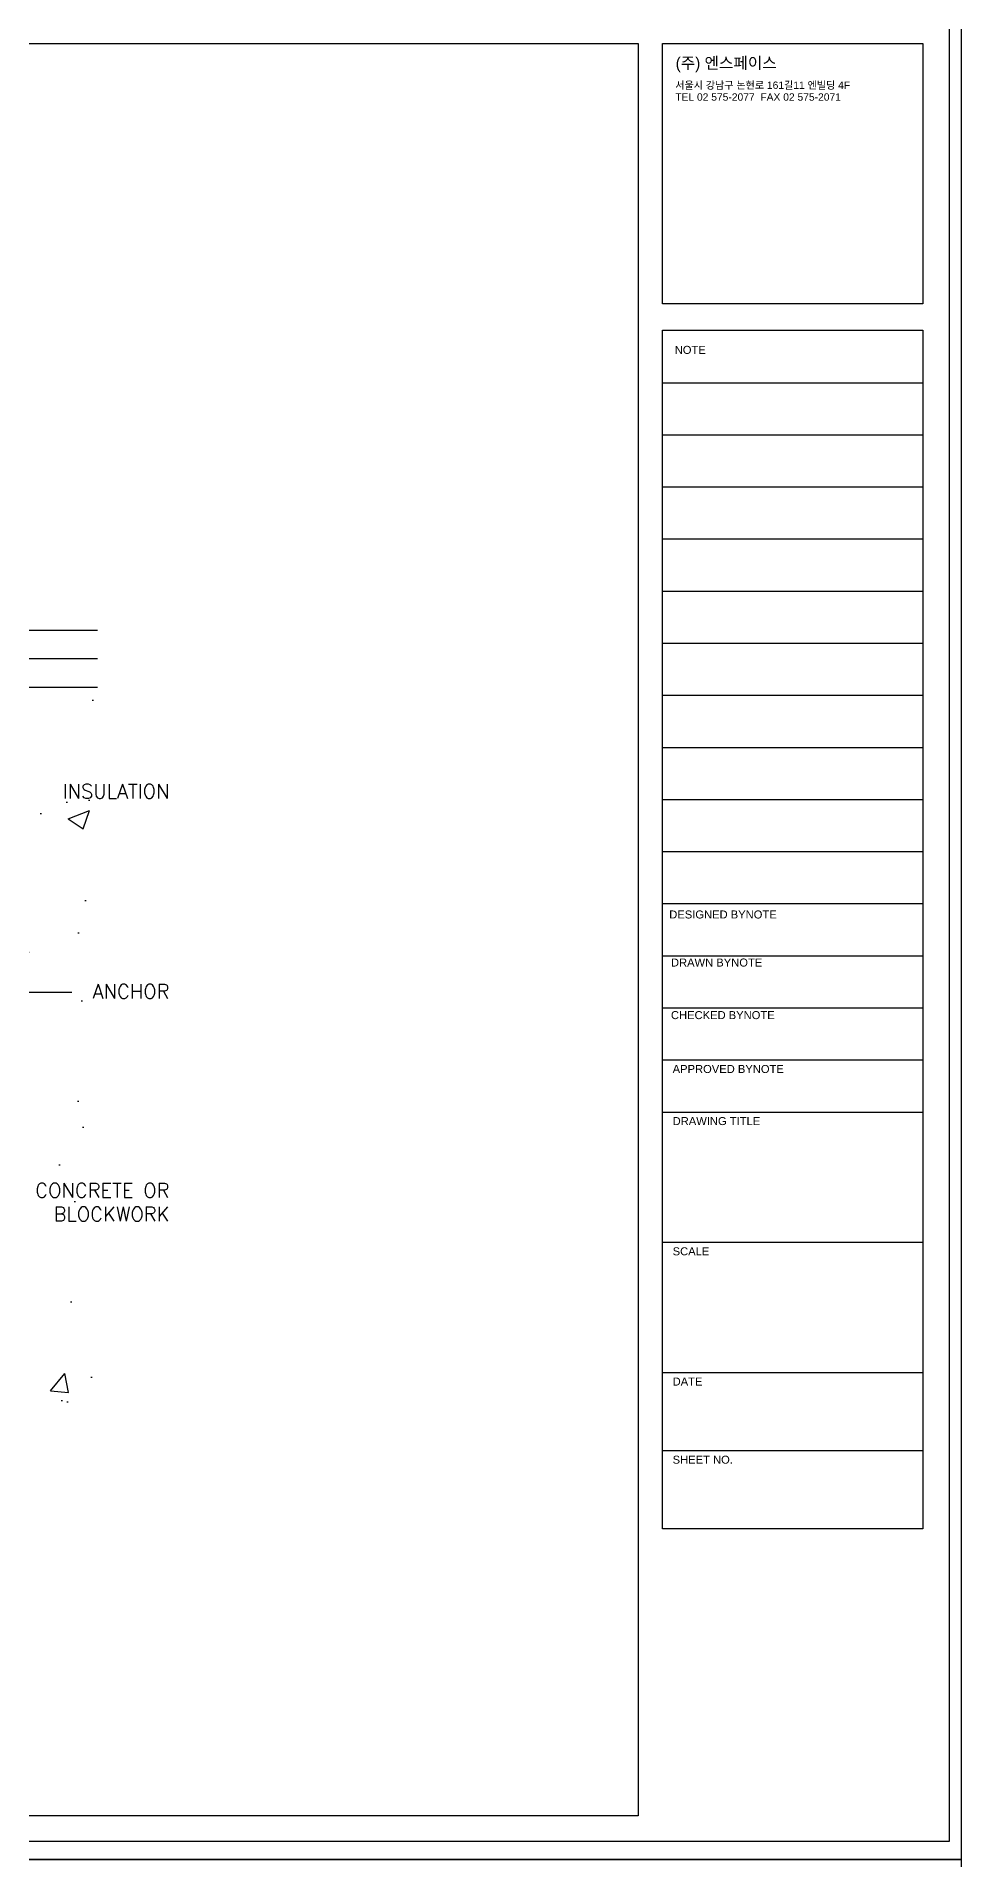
# Model space of a CAD drawing. Header units: millimetres. Extents: x 6755 to 21493, y 282 to 5565.
# Drawn here: x 8582 to 8972, y 1066 to 1835 of the extents above; entities that cross this region are included whole.
import ezdxf

# ---------------------------------------------------------------- set-up
doc = ezdxf.new("R2010")
doc.units = ezdxf.units.MM
doc.header["$MEASUREMENT"] = 0
for name, color, linetype, true_color in [('4', 4, 'Continuous', 0x00ffff), ('nt', 7, 'Continuous', 0x994c00), ('TE 07', 7, 'Continuous', 0x000000), ('TEXT', 2, 'Continuous', 0xffff00)]:
    doc.layers.add(name, color=color, linetype=linetype, true_color=true_color)
for name, color, linetype in [('APPLICATION', 3, 'Continuous'), ('Dims', 1, 'Continuous'), ('Structure', 6, 'Continuous')]:
    doc.layers.add(name, color=color, linetype=linetype)
doc.styles.add('Arial', font='arial.ttf')
doc.styles.add('style1', font='simplex.shx')
doc.dimstyles.new('Telling', dxfattribs={"dimscale": 2, "dimtxt": 3, "dimasz": 3, "dimexe": 1, "dimexo": 3, "dimgap": 1, "dimtad": 1, "dimdec": 1, "dimrnd": 1, "dimdsep": 46, "dimtxsty": 'Standard', "dimcen": 3, "dimclrd": 1, "dimclre": 1, "dimclrt": 2, "dimadec": 0, "dimazin": 0, "dimtfac": 1, "dimtdec": 1, "dimtofl": 0, "dimtmove": 0, "dimatfit": 0, "dimfxl": 1, "dimtolj": 1, "dimtzin": 0, "dimlwe": -1, "dimarcsym": 0})

# ---------------------------------------------------------------- blocks, each defined once
blk = doc.blocks.new('AL-TEMPLATE')
at = {"color": 9, "true_color": 0xc0c0c0}
for p, q in [((2716.82, 1392.97), (2800.02, 1392.97)), ((2716.82, 1376.33), (2800.02, 1376.33)), ((2716.82, 1359.69), (2800.02, 1359.69)), ((2716.82, 1343.05), (2800.02, 1343.05)), ((2716.82, 1326.41), (2800.02, 1326.41)), ((2716.82, 1309.77), (2800.02, 1309.77)), ((2716.82, 1293.13), (2800.02, 1293.13)), ((2716.82, 1276.49), (2800.02, 1276.49)), ((2716.82, 1259.85), (2800.02, 1259.85)), ((2716.82, 1243.21), (2800.02, 1243.21)), ((2716.82, 1209.93), (2800.02, 1209.93)), ((2716.82, 1193.29), (2800.02, 1193.29)), ((2716.82, 1176.65), (2800.02, 1176.65)), ((2716.82, 1118.41), (2800.02, 1118.41)), ((2716.82, 1076.81), (2800.02, 1076.81)), ((2716.82, 1051.85), (2800.02, 1051.85))]:
    blk.add_line(p, q, dxfattribs=at)
for points in [[(1976.34, 1509.45), (2808.34, 1509.45), (2808.34, 927.05), (1976.34, 927.05)], [(2716.82, 1501.32), (2800.02, 1501.32), (2800.02, 1418.12), (2716.82, 1418.12)], [(2716.82, 1409.8), (2800.02, 1409.8), (2800.02, 1026.89), (2716.82, 1026.89)]]:
    blk.add_lwpolyline(points, close=True, dxfattribs=at)
for points in [[(2716.82, 1226.57), (2800.02, 1226.57)], [(2716.82, 1160.01), (2800.02, 1160.01)]]:
    blk.add_lwpolyline(points, dxfattribs=at)
at = {"layer": 'nt', "color": 254, "linetype": 'Continuous', "true_color": 0xd6d6d6}
blk.add_lwpolyline([(1972.34, 1515.25), (1972.34, 921.25), (2812.34, 921.25), (2812.34, 1515.25)], close=True, dxfattribs=at)
at = {"layer": 'TE 07'}
blk.add_lwpolyline([(1984.07, 1501.32), (2709.08, 1501.32), (2709.08, 935.18), (1984.07, 935.18)], close=True, dxfattribs=at)
at = {"color": 150, "true_color": 0x007fff, "insert": (2721.06, 1496.93), "char_height": 3.6698, "width": 35.1369, "attachment_point": 1, "line_spacing_factor": 0.963855}
blk.add_mtext('\\fExpo M;(주) 엔스페이스', dxfattribs=at)
at = {"color": 7, "true_color": 0xffffff, "insert": (2720.94, 1489.17), "char_height": 2.3487, "width": 61.8214, "attachment_point": 1, "line_spacing_factor": 0.963855, "style": 'Arial'}
blk.add_mtext('\\fArial;서울시 강남구 논현로 161길11 엔빌딩 4F\\PTEL 02 575-2077  FAX 02 575-2071', dxfattribs=at)
at = {"color": 9, "true_color": 0xc0c0c0, "char_height": 2.5559, "attachment_point": 1, "line_spacing_factor": 0.963855}
for s, insert, width in [('\\fArial;NOTE', (2720.76, 1404.73), 11.9173), ('\\fArial;DESIGNED BYNOTE', (2719.01, 1224.39), 36.0906), ('\\fArial;DRAWN BYNOTE', (2719.56, 1209.04), 30.9788), ('\\fArial;CHECKED BYNOTE', (2719.56, 1192.25), 35.0282), ('\\fArial;APPROVED BYNOTE', (2720.1, 1175.04), 37.5533), ('\\fArial;DRAWING TITLE', (2720.1, 1158.4), 29.8086), ('\\fArial;SCALE', (2720.1, 1116.8), 13.8111), ('\\fArial;DATE', (2720.1, 1075.2), 11.517), ('\\fArial;SHEET NO.', (2720.1, 1050.24), 21.1247)]:
    blk.add_mtext(s, dxfattribs=dict(at, insert=insert, width=width))

msp = doc.modelspace()

# ---------------------------------------------------------------- hatches: boundary and pattern name
at = {"layer": 'Structure'}
h = msp.add_hatch(dxfattribs=at)
h.set_pattern_fill('AR-CONC', color=256, scale=0.5, style=0)
h.set_pattern_definition([(50, (10300.95, -1705.59), (91.0923, -7.9695), [9.525, -104.775]), (355, (10300.95, -1705.59), (-17.6217, 95.5284), [7.62, -83.8203]), (100.4514, (10308.54, -1706.254), (73.4706, 87.5589), [8.095, -89.0451]), (46.1842, (10300.95, -1680.19), (135.5395, -21.021), [14.2875, -157.1625]), (96.6356, (10312.25, -1681.94), (118.702, 123.713), [12.1425, -133.568]), (351.184, (10300.95, -1680.19), (118.702, 123.713), [11.43, -125.73]), (21, (10313.65, -1686.54), (75.8072, -51.1326), [9.525, -104.775]), (326, (10313.65, -1686.54), (30.901, 92.094), [7.62, -83.82]), (71.4514, (10319.97, -1690.8), (106.7082, 40.9614), [8.095, -89.045]), (37.5, (10300.95, -1705.59), (1.5443, 42.27752), [0, -82.804, 0, -85.09, 0, -84.1375]), (7.5, (10300.95, -1705.59), (33.40983, 50.0903), [0, -48.514, 0, -80.899, 0, -32.0675]), (327.5, (10272.63, -1705.59), (67.7953, -2.86437), [0, -31.75, 0, -99.06, 0, -131.445]), (317.5, (10259.93, -1705.59), (74.0646, 12.7132), [0, -41.275, 0, -65.786, 0, -93.345])])
h.paths.add_polyline_path([(8608.047, 1560.691), (8433.047, 1560.691), (8433.047, 1256.724), (8608.047, 1256.724)])

# ---------------------------------------------------------------- linework, layer by layer
at = {"layer": 'APPLICATION', "color": 251}
for p, q in [((8550.547, 1584.691), (8608.047, 1584.691)), ((8550.547, 1572.691), (8608.047, 1572.691))]:
    msp.add_line(p, q, dxfattribs=at)
at = {"layer": 'Structure'}
msp.add_line((8433.047, 1560.691), (8608.047, 1560.691), dxfattribs=at)

# ---------------------------------------------------------------- block references
at = {"layer": '4', "xscale": 1.32, "yscale": 1.32, "zscale": 1.32}
for p in [(5259.9, -149.706), (5259.9, -933.786)]:
    msp.add_blockref('AL-TEMPLATE', p, dxfattribs=at)

# ---------------------------------------------------------------- texts
at = {"layer": 'TEXT', "char_height": 6, "attachment_point": 3, "style": 'style1'}
for s, insert, width in [('INSULATION', (8638.378, 1519.762), 63.01319), ('ANCHOR', (8638.378, 1435.363), 147.63272), ('CONCRETE OR \\PBLOCKWORK', (8638.378, 1351.479), 147.63272)]:
    msp.add_mtext(s, dxfattribs=dict(at, insert=insert, width=width))

# ---------------------------------------------------------------- leaders
at = {"layer": 'Dims'}
msp.add_leader([(8496.467, 1432.076), (8597.189, 1432.076)], dimstyle='Telling', override={"dimgap": 1, "dimtad": 0}, dxfattribs=at)

doc.saveas('drawing.dxf')
